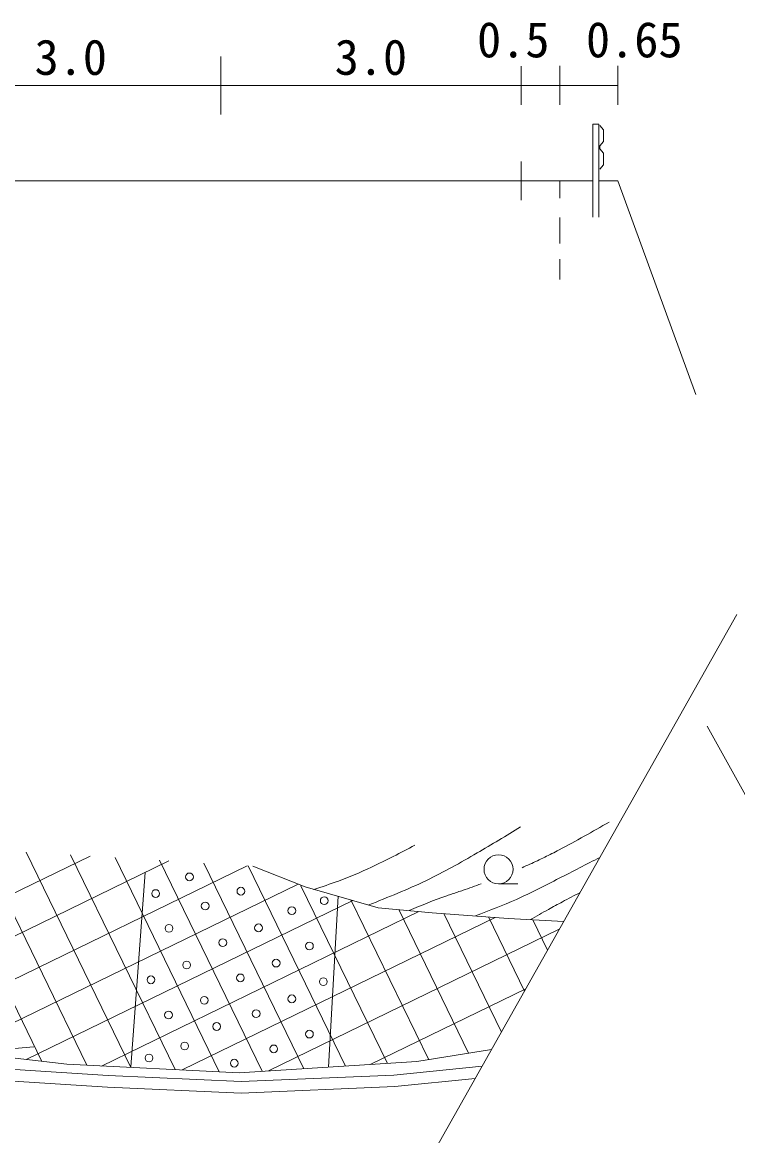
# Model space of a CAD drawing. Units: millimetres, scale not verified. Extents: x 40000 to 680000, y 20000 to 380000.
# Drawn here: x 271373 to 308323, y 260851 to 318312 of the extents above; entities that cross this region are included whole.
import ezdxf
from ezdxf.enums import TextEntityAlignment as Align

# ---------------------------------------------------------------- set-up
doc = ezdxf.new("R2010")
doc.units = ezdxf.units.MM
doc.header["$LTSCALE"] = 1000
doc.linetypes.add('CHAIN', pattern=[18.5, 12, -1.5, 3.5, -1.5])
for name, color, linetype, lineweight in [('M-BGD', 7, 'Continuous', 13), ('M-BMK', 2, 'CHAIN', 13), ('M-BMK-SRVR', 3, 'Continuous', 13), ('M-STR-HTXT', 7, 'Continuous', 13)]:
    doc.layers.add(name, color=color, linetype=linetype, lineweight=lineweight)
doc.styles.add('ＭＳ ゴシック', font='')
doc.styles.get('ＭＳ ゴシック').set_extended_font_data('MS Gothic')

msp = doc.modelspace()

# ---------------------------------------------------------------- linework, layer by layer
at = {"layer": 'M-BGD'}
for p, q in [((266063, 277681), (272387, 264686)), ((268805, 276617), (274708, 264486)), ((260074, 268077), (274882, 275284)), ((271579, 275487), (276986, 264375)), ((273872, 275346), (279264, 264265)), ((262536, 267051), (278938, 275033)), ((265094, 266072), (282995, 274783)), ((276165, 275204), (281543, 264154)), ((278458, 275063), (283756, 264177)), ((280751, 274922), (285914, 264311)), ((283044, 274780), (288073, 264446)), ((283278, 274766), (285981, 273692)), ((277715, 274438), (276972, 264406)), ((267887, 265207), (285619, 273836)), ((285768, 273753), (290232, 264580)), ((285981, 273692), (289758, 272619)), ((295969, 273851), (296969, 273851)), ((271579, 264779), (288452, 272990)), ((287685, 273208), (287184, 264391)), ((288349, 273019), (292362, 264774)), ((275471, 264449), (291857, 272423)), ((289758, 272619), (292536, 272360)), ((290816, 272521), (294423, 265110)), ((279627, 264247), (295794, 272115)), ((292536, 272360), (296461, 272065)), ((293141, 272315), (296116, 266202)), ((295450, 272141), (297310, 268318)), ((296461, 272065), (299337, 271912)), ((297744, 271996), (298504, 270435)), ((284096, 264198), (299107, 271503)), ((289338, 264525), (297377, 268437)), ((270968, 265361), (271968, 265431)), ((291753, 264675), (295608, 265302)), ((270710, 264880), (273682, 264536)), ((273682, 264536), (282581, 264104)), ((282581, 264104), (291753, 264675)), ((290570, 263984), (295125, 264446)), ((270988, 264266), (275805, 263953)), ((275805, 263953), (282674, 263641)), ((282674, 263641), (290570, 263984)), ((290613, 263385), (294764, 263806)), ((270923, 263669), (275772, 263354)), ((275772, 263354), (282674, 263040)), ((282674, 263040), (290613, 263385))]:
    msp.add_line(p, q, dxfattribs=at)
for centre, radius in [((295969, 274601), 750), ((280008, 274209), 200), ((278262, 273348), 200), ((282664, 273471), 200), ((286967, 272980), 200), ((280820, 272709), 200), ((285295, 272464), 200), ((278951, 271553), 200), ((283574, 271578), 200), ((281730, 270816), 200), ((286205, 270644), 200), ((279861, 269660), 200), ((284484, 269759), 200), ((278017, 268897), 200), ((282640, 268996), 200), ((286918, 268800), 200), ((280771, 267840), 200), ((285295, 267915), 200), ((278927, 267078), 200), ((283451, 267152), 200), ((281411, 266488), 200), ((286205, 266095), 200), ((279763, 265480), 200), ((284361, 265333), 200), ((277919, 264865), 200), ((282321, 264595), 200)]:
    msp.add_circle(centre, radius, dxfattribs=at)
for points, knots in [([(297182, 274682), (297316, 274741), (297449, 274800), (297583, 274860), (297716, 274920), (297849, 274981), (297981, 275043), (298106, 275102), (298231, 275163), (298355, 275224), (298479, 275285), (298603, 275346), (298726, 275409), (298850, 275472), (298973, 275535), (299095, 275599), (299969, 276056), (300825, 276547), (301680, 277038)], [0, 0, 0, 0, 1, 1, 1, 2, 2, 2, 3, 3, 3, 4, 4, 4, 5, 5, 5, 6, 6, 6, 6]), ([(289264, 272760), (290271, 273159), (291277, 273559), (292251, 274027), (293143, 274456), (294007, 274942), (294862, 275442), (295616, 275882), (296363, 276333), (297111, 276784)], [0, 0, 0, 0, 1, 1, 1, 2, 2, 2, 3, 3, 3, 3]), ([(286429, 273565), (286853, 273702), (287278, 273838), (287697, 273991), (288276, 274203), (288844, 274448), (289404, 274709), (290164, 275066), (290909, 275454), (291653, 275843)], [0, 0, 0, 0, 1, 1, 1, 2, 2, 2, 3, 3, 3, 3]), ([(294783, 272191), (295492, 272465), (296200, 272739), (296893, 273049), (297643, 273384), (298374, 273761), (299105, 274137), (299804, 274496), (300502, 274855), (301201, 275214)], [0, 0, 0, 0, 1, 1, 1, 2, 2, 2, 3, 3, 3, 3]), ([(291354, 272470), (291995, 272741), (292635, 273012), (293293, 273235), (293387, 273267), (293481, 273298), (293575, 273329), (293669, 273361), (293762, 273392), (293856, 273424), (293950, 273456), (294044, 273488), (294137, 273520), (294294, 273573), (294450, 273628), (294607, 273683), (294763, 273738), (294919, 273794), (295075, 273850)], [0, 0, 0, 0, 1, 1, 1, 2, 2, 2, 3, 3, 3, 4, 4, 4, 5, 5, 5, 6, 6, 6, 6]), ([(297615, 272003), (297923, 272179), (298232, 272355), (298542, 272528), (298784, 272661), (299026, 272793), (299269, 272923), (299571, 273085), (299875, 273244), (300179, 273402)], [0, 0, 0, 0, 1, 1, 1, 2, 2, 2, 3, 3, 3, 3])]:
    msp.add_open_spline(points, degree=3, knots=knots, dxfattribs=at)
at = {"layer": 'M-BMK'}
msp.add_arc((283418, 329246), 70000, 245.40585, 277.4775, dxfattribs=at)
at = {"layer": 'M-BMK-SRVR'}
for p, q in [((308271, 287744), (278731, 235392)), ((306735, 281979), (331417, 237720))]:
    msp.add_line(p, q, dxfattribs=at)
at = {"layer": 'M-STR-HTXT'}
for p, q in [((281632, 316552), (281632, 313552)), ((297132, 316054), (297132, 314054)), ((299132, 316055), (299132, 314055)), ((302132, 316055), (302132, 314055)), ((266132, 315050), (281632, 315052)), ((281632, 315052), (297132, 315054)), ((297132, 315054), (299132, 315055)), ((299132, 315055), (302132, 315055)), ((300843, 308260), (300843, 313060)), ((300843, 313060), (301143, 313060)), ((301143, 310660), (301143, 313060)), ((301143, 308260), (301143, 313060)), ((301203, 312985), (301383, 312760)), ((301383, 312160), (301383, 312760)), ((301383, 312160), (301203, 311935)), ((301203, 311785), (301203, 311935)), ((301203, 311785), (301383, 311560)), ((301383, 311560), (301383, 310960)), ((297132, 311133), (297133, 309133)), ((301383, 310960), (301203, 310735)), ((261633, 310128), (300843, 310134)), ((299133, 310133), (299133, 309234)), ((301143, 310134), (302133, 310134)), ((302133, 310134), (306150, 299102)), ((299133, 308229), (299133, 306898)), ((299133, 306088), (299133, 305029))]:
    msp.add_line(p, q, dxfattribs=at)

# ---------------------------------------------------------------- texts
at = {"layer": 'M-STR-HTXT', "style": 'ＭＳ ゴシック'}
for s, p in [('0.5', (294860, 317416)), ('0.65', (300485, 317417)), ('3.0', (272007, 316512)), ('3.0', (287507, 316514))]:
    msp.add_text(s, height=1833, rotation=0.008, dxfattribs=at).set_placement(p, align=Align.MIDDLE_LEFT)

doc.saveas('drawing.dxf')
